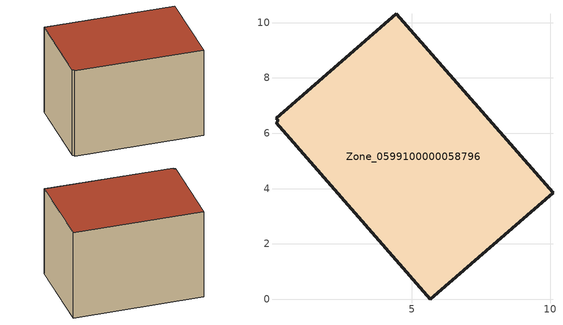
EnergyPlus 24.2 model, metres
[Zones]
Zone_0599100000058796
 floor ground (C_G): 0.18,6.45 0.09,6.55 4.43,10.32 10.11,3.86 5.67,0 0.09,6.37 z0
 wall outside (C_F): 5.67,0 10.11,3.86 4.43,10.32 0.09,6.55 0.18,6.45 0.09,6.37 5.67,0 z0:6.1
 roof outside (C_R): 0.09,6.55 0.18,6.45 0.09,6.37 5.67,0 10.11,3.86 4.43,10.32 z6.1
[BUILDING]
Pand.0599100000058796: North Axis=0; Terrain=City; Loads Convergence Tolerance Value=0.04; Temperature Convergence Tolerance Value=0.4; Solar Distribution=FullExterior; Maximum Number of Warmup Days=25; Minimum Number of Warmup Days=1
[Site:Location]
Rotterdam.The.Hague.AP_ZH_NLD Design_Conditions: Latitude=51.96; Longitude=4.45; Time Zone=1; Elevation=-4.5
[SITE:GROUNDTEMPERATURE:BUILDINGSURFACE]
18, 18, 18, 18, 18, 18, 18, 18, 18, 18, 18, 18
[MATERIAL] Thermal Absorptance=0.9; Solar Absorptance=0.7; Visible Absorptance=0.7
Name | Roughness | Thickness | Conductivity | Density | Specific Heat
G.TI.1946 | MediumSmooth | 0.15 | 1 | 540 | 1210
F.TI.1946 | Rough | 0.3 | 0.857143 | 1920 | 840
R.TI.1946 | MediumRough | 0.2 | 0.1 | 1500 | 1000
[CONSTRUCTION]
C_G: G.TI.1946
C_F: F.TI.1946
C_R: R.TI.1946
[ZONE]
Zone_0599100000058796: Type=1; Multiplier=1; Ceiling Height=Autocalculate; Volume=Autocalculate; Floor Area=autocalculate; Part of Total Floor Area=Yes
[ZONEINFILTRATION:DESIGNFLOWRATE]
Infil_Zone_0599100000058796: Zone or ZoneList or Space or SpaceList=Zone_0599100000058796; Schedule=AlwaysOn; Design Flow Rate Calculation Method=Flow/Area; Flow Rate per Floor Area=0.003; Constant Term Coefficient=1; Temperature Term Coefficient=0; Velocity Term Coefficient=0; Velocity Squared Term Coefficient=0
[HVACTEMPLATE:ZONE:IDEALLOADSAIRSYSTEM]
Zone_0599100000058796: Maximum Heating Supply Air Temperature=50; Minimum Cooling Supply Air Temperature=13; Maximum Heating Supply Air Humidity Ratio=0.0156; Minimum Cooling Supply Air Humidity Ratio=0.0077; Heating Limit=NoLimit; Cooling Limit=NoLimit; Dehumidification Control Type=ConstantSensibleHeatRatio; Cooling Sensible Heat Ratio=0.7; Dehumidification Setpoint=60; Humidification Control Type=None; Humidification Setpoint=30; Outdoor Air Method=None; Outdoor Air Flow Rate per Person=0.00944; Outdoor Air Flow Rate per Zone Floor Area=0; Outdoor Air Flow Rate per Zone=0; Demand Controlled Ventilation Type=None; Outdoor Air Economizer Type=NoEconomizer; Heat Recovery Type=None; Sensible Heat Recovery Effectiveness=0.7; Latent Heat Recovery Effectiveness=0.65
[ZONECONTROL:THERMOSTAT]
ThermostatControl_Zone_0599100000058796: Zone or ZoneList=Zone_0599100000058796; Control Type Schedule=DualSetpointControlType; Control 1=Thermostat_Zone_0599100000058796; Temperature Difference Between Cutout And Setpoint=0
[THERMOSTATSETPOINT:DUALSETPOINT]
Thermostat_Zone_0599100000058796: Heating Setpoint Temperature Schedule=HeatingSetpoint_Zone_0599100000058796; Cooling Setpoint Temperature Schedule=CoolingSetpoint_Zone_0599100000058796
[SCHEDULE:COMPACT]
HeatingSetpoint_Zone_0599100000058796: Through: 12/31, For: AllDays, Until: 24:00, 21
CoolingSetpoint_Zone_0599100000058796: Through: 12/31, For: AllDays, Until: 24:00, 24
DualSetpointControlType: Through: 12/31, For: AllDays, Until: 24:00, 4
AlwaysOn: Through: 12/31, For: AllDays, Until: 24:00, 1
